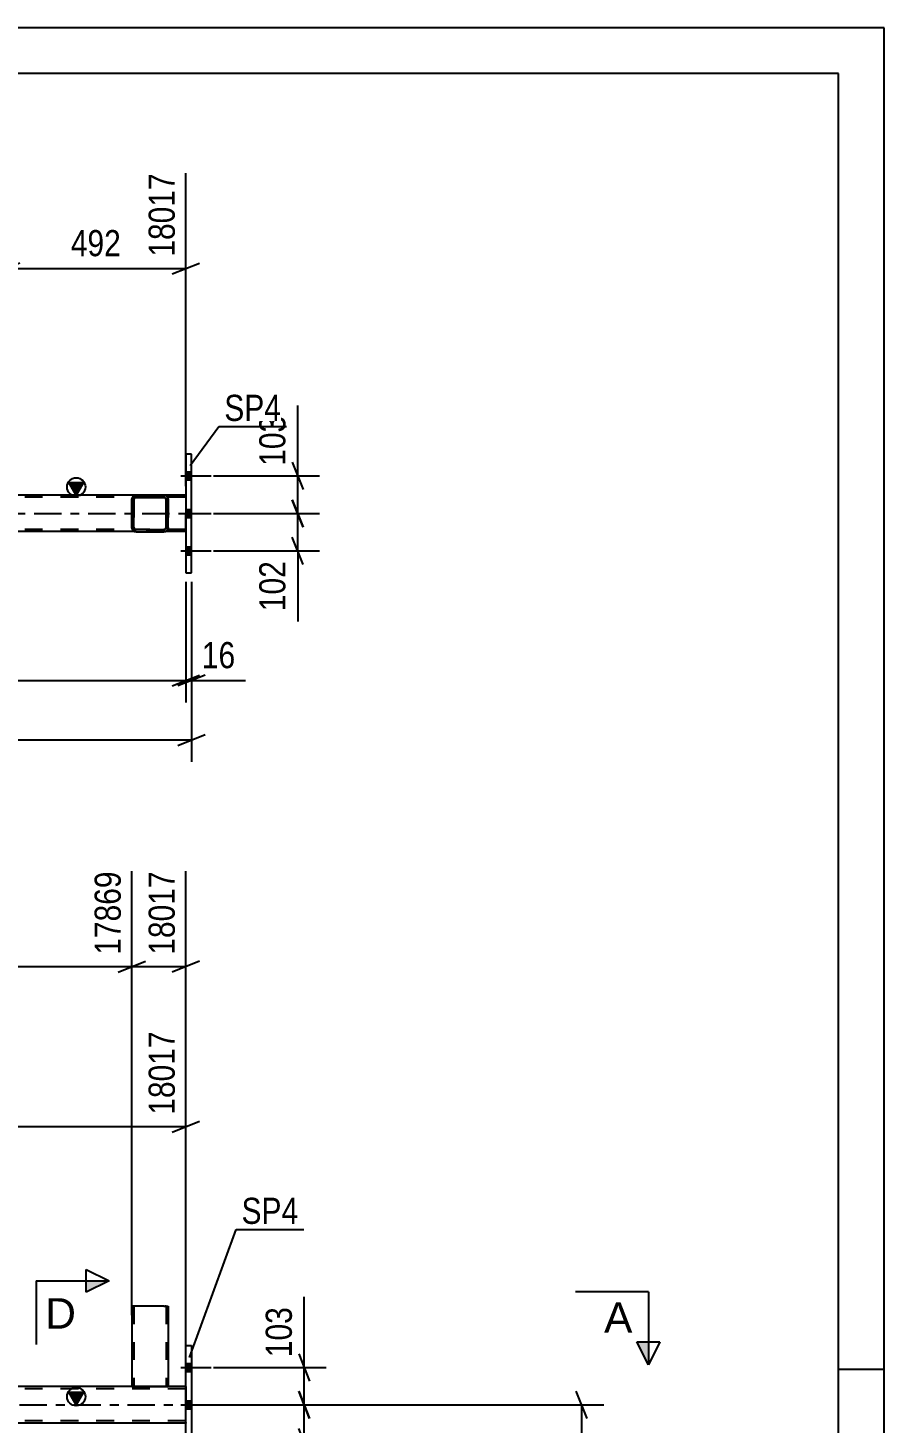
# Model space of a CAD drawing. Header units: millimetres. Extents: x 0 to 3251, y 0 to 594.
# Drawn here: x 747.2 to 841, y 441.1 to 594 of the extents above; entities that cross this region are included whole.
import ezdxf

# ---------------------------------------------------------------- set-up
doc = ezdxf.new("R2010")
doc.units = ezdxf.units.MM
doc.linetypes.add('DXK_LINE_DOT2', pattern=[3.9198, 1.9599, -1.9599])
doc.linetypes.add('DXK_LINE_DOT3', pattern=[5.9187, 2.979, -0.9799, 0.9799, -0.9799])
doc.styles.add('Arial', font='ARIAL.TTF', dxfattribs={"height": 0.2})
doc.styles.add('Arial Narrow', font='ARIALN.TTF', dxfattribs={"height": 0.2})

# ---------------------------------------------------------------- blocks, each defined once
blk = doc.blocks.new('Unknown-247352729-1137')
at = {"color": 5, "linetype": 'Continuous'}
for p, q in [((841, 594), (0, 594)), ((841, 0), (841, 594)), ((836, 589), (5, 589)), ((836, 5), (836, 589)), ((841, 447), (836, 447))]:
    blk.add_line(p, q, dxfattribs=at)
blk = doc.blocks.new('Part-247352729-2437 - 2302')
at = {"linetype": 'Continuous'}
blk.add_hatch(color=2, dxfattribs=at).paths.add_polyline_path([(752.47, 542.81), (751.67, 544.21), (753.27, 544.21)])
at = {"color": 2, "linetype": 'Continuous'}
for p, q in [((752.47, 542.81), (751.67, 544.21)), ((751.67, 544.21), (753.27, 544.21)), ((753.27, 544.21), (752.47, 542.81)), ((764.47, 542.81), (744.78, 542.81)), ((759.03, 538.81), (744.78, 538.81)), ((764.47, 538.81), (762.08, 538.81))]:
    blk.add_line(p, q, dxfattribs=at)
at = {"color": 7, "linetype": 'DXK_LINE_DOT2'}
for p, q in [((764.47, 538.81), (764.47, 542.81)), ((764.47, 542.57), (102.73, 542.57)), ((764.47, 539.05), (102.73, 539.05)), ((762.08, 538.81), (759.03, 538.81))]:
    blk.add_line(p, q, dxfattribs=at)
at = {"color": 7, "linetype": 'DXK_LINE_DOT3'}
blk.add_line((102.73, 540.81), (764.47, 540.81), dxfattribs=at)
at = {"color": 2, "linetype": 'Continuous'}
blk.add_circle((752.47, 543.71), 1, dxfattribs=at)
blk = doc.blocks.new('Part-247352729-2329 - 2302')
at = {"color": 2, "linetype": 'Continuous'}
for p, q in [((765.11, 547.31), (764.47, 547.31)), ((764.47, 547.31), (764.47, 534.31)), ((765.11, 534.31), (765.11, 547.31)), ((764.47, 534.31), (765.11, 534.31))]:
    blk.add_line(p, q, dxfattribs=at)
blk = doc.blocks.new('Bolt-247352729-2407 - 2302')
at = {"linetype": 'Continuous'}
for points in [[(765.11, 544.47), (765.11, 545.35), (764.47, 545.35), (764.47, 544.47)], [(765.11, 544.47), (765.11, 545.35), (764.47, 545.35), (764.47, 544.47)], [(765.11, 544.47), (765.11, 545.35), (764.47, 545.35), (764.47, 544.47)], [(765.11, 540.37), (765.11, 541.25), (764.47, 541.25), (764.47, 540.37)], [(765.11, 540.37), (765.11, 541.25), (764.47, 541.25), (764.47, 540.37)], [(765.11, 536.27), (765.11, 537.15), (764.47, 537.15), (764.47, 536.27)], [(765.11, 536.27), (765.11, 537.15), (764.47, 537.15), (764.47, 536.27)], [(765.11, 536.27), (765.11, 537.15), (764.47, 537.15), (764.47, 536.27)]]:
    blk.add_hatch(color=1, dxfattribs=at).paths.add_polyline_path(points)
at = {"color": 1, "linetype": 'Continuous'}
for p, q in [((763.95, 544.91), (767.27, 544.91)), ((763.95, 544.91), (767.27, 544.91)), ((763.95, 544.91), (767.27, 544.91)), ((764.47, 545.35), (765.11, 545.35)), ((764.47, 545.35), (765.11, 545.35)), ((764.47, 545.35), (765.11, 545.35)), ((764.47, 544.47), (765.11, 544.47)), ((764.47, 544.47), (765.11, 544.47)), ((764.47, 544.47), (765.11, 544.47)), ((764.47, 541.25), (765.11, 541.25)), ((764.47, 541.25), (765.11, 541.25)), ((763.95, 540.81), (767.27, 540.81)), ((763.95, 540.81), (767.27, 540.81)), ((764.47, 540.37), (765.11, 540.37)), ((764.47, 540.37), (765.11, 540.37)), ((763.95, 536.71), (767.27, 536.71)), ((763.95, 536.71), (767.27, 536.71)), ((763.95, 536.71), (767.27, 536.71)), ((764.47, 537.15), (765.11, 537.15)), ((764.47, 537.15), (765.11, 537.15)), ((764.47, 537.15), (765.11, 537.15)), ((764.47, 536.27), (765.11, 536.27)), ((764.47, 536.27), (765.11, 536.27)), ((764.47, 536.27), (765.11, 536.27))]:
    blk.add_line(p, q, dxfattribs=at)
blk = doc.blocks.new('Part-247352729-18290 - 2302')
at = {"color": 2, "linetype": 'Continuous'}
for p, q in [((759.03, 542.8), (758.85, 542.77)), ((759.03, 542.8), (762.07, 542.8)), ((759.03, 542.8), (759.03, 542.8)), ((762.07, 542.8), (762.07, 542.8)), ((762.26, 542.77), (762.07, 542.8)), ((758.59, 542.51), (758.55, 542.32)), ((758.55, 539.28), (758.55, 542.32)), ((758.55, 542.32), (758.55, 542.32)), ((758.79, 542.32), (758.81, 542.42)), ((758.79, 539.28), (758.79, 542.32)), ((758.79, 542.32), (758.79, 542.32)), ((758.81, 542.42), (758.86, 542.49)), ((758.86, 542.49), (758.94, 542.55)), ((758.94, 542.55), (759.03, 542.56)), ((759.03, 542.56), (762.07, 542.56)), ((759.03, 542.56), (759.03, 542.56)), ((762.07, 542.56), (762.07, 542.56)), ((762.07, 542.56), (762.17, 542.55)), ((762.17, 542.55), (762.24, 542.49)), ((762.24, 542.49), (762.3, 542.42)), ((762.3, 542.42), (762.31, 542.32)), ((762.31, 539.28), (762.31, 542.32)), ((762.31, 542.32), (762.31, 542.32)), ((762.55, 542.32), (762.52, 542.51)), ((762.55, 539.28), (762.55, 542.32)), ((762.55, 542.32), (762.55, 542.32)), ((758.55, 539.28), (758.55, 539.28)), ((758.55, 539.28), (758.59, 539.1)), ((758.79, 539.28), (758.79, 539.28)), ((758.81, 539.19), (758.79, 539.28)), ((758.86, 539.12), (758.81, 539.19)), ((758.85, 538.84), (759.03, 538.8)), ((758.94, 539.06), (758.86, 539.12)), ((759.03, 539.04), (758.94, 539.06)), ((759.03, 539.04), (762.07, 539.04)), ((759.03, 539.04), (759.03, 539.04)), ((759.03, 538.8), (762.07, 538.8)), ((759.03, 538.8), (759.03, 538.8)), ((762.17, 539.06), (762.07, 539.04)), ((762.07, 539.04), (762.07, 539.04)), ((762.07, 538.8), (762.26, 538.84)), ((762.07, 538.8), (762.07, 538.8)), ((762.24, 539.12), (762.17, 539.06)), ((762.3, 539.19), (762.24, 539.12)), ((762.31, 539.28), (762.3, 539.19)), ((762.31, 539.28), (762.31, 539.28)), ((762.52, 539.1), (762.55, 539.28)), ((762.55, 539.28), (762.55, 539.28))]:
    blk.add_line(p, q, dxfattribs=at)
at = {"color": 7, "linetype": 'DXK_LINE_DOT2'}
for p, q in [((758.85, 542.77), (759.03, 542.8)), ((759.03, 542.8), (762.07, 542.8)), ((762.07, 542.8), (762.26, 542.77)), ((758.55, 542.32), (758.59, 542.51)), ((758.55, 539.28), (758.55, 542.32)), ((758.59, 542.51), (758.59, 542.51)), ((758.81, 542.42), (758.79, 542.32)), ((758.79, 542.32), (758.79, 539.28)), ((758.86, 542.49), (758.81, 542.42)), ((758.94, 542.55), (758.86, 542.49)), ((759.03, 542.56), (758.94, 542.55)), ((762.07, 542.56), (759.03, 542.56)), ((762.17, 542.55), (762.07, 542.56)), ((762.24, 542.49), (762.17, 542.55)), ((762.29, 542.42), (762.24, 542.49)), ((762.31, 542.32), (762.29, 542.42)), ((762.31, 542.32), (762.31, 539.28)), ((762.52, 542.51), (762.55, 542.32)), ((762.55, 542.32), (762.55, 539.28)), ((758.59, 539.1), (758.55, 539.28)), ((758.55, 539.28), (758.55, 539.28)), ((758.79, 539.28), (758.81, 539.19)), ((758.81, 539.19), (758.86, 539.12)), ((759.03, 538.8), (758.85, 538.84)), ((758.86, 539.12), (758.94, 539.06)), ((758.94, 539.06), (759.03, 539.04)), ((759.03, 539.04), (762.07, 539.04)), ((759.03, 538.8), (762.07, 538.8)), ((762.07, 539.04), (762.17, 539.06)), ((762.26, 538.84), (762.07, 538.8)), ((762.17, 539.06), (762.24, 539.12)), ((762.24, 539.12), (762.29, 539.19)), ((762.29, 539.19), (762.31, 539.28)), ((762.55, 539.28), (762.52, 539.1))]:
    blk.add_line(p, q, dxfattribs=at)
at = {"color": 2, "linetype": 'Continuous'}
for centre, start, end in [((759.03, 542.32), 112.5, 157.5), ((762.07, 542.32), 22.5, 67.5), ((759.03, 539.28), 202.5, 247.5), ((762.07, 539.28), 292.5, 337.5)]:
    blk.add_arc(centre, 0.48, start, end, dxfattribs=at)
at = {"color": 7, "linetype": 'DXK_LINE_DOT2'}
for centre, start, end in [((759.03, 542.32), 112.5, 157.5), ((762.07, 542.32), 22.5, 67.5), ((759.03, 539.28), 202.5, 247.5), ((762.07, 539.28), 292.5, 337.5)]:
    blk.add_arc(centre, 0.48, start, end, dxfattribs=at)
blk = doc.blocks.new('Part-247352729-2882 - 2635')
at = {"linetype": 'Continuous'}
blk.add_hatch(color=2, dxfattribs=at).paths.add_polyline_path([(752.47, 443.14), (751.67, 444.54), (753.27, 444.54)])
at = {"color": 2, "linetype": 'Continuous'}
for p, q in [((762.07, 445.14), (101.13, 445.14)), ((764.47, 445.14), (762.55, 445.14)), ((752.47, 443.14), (751.67, 444.54)), ((751.67, 444.54), (753.27, 444.54)), ((753.27, 444.54), (752.47, 443.14)), ((764.47, 441.14), (710.93, 441.14))]:
    blk.add_line(p, q, dxfattribs=at)
at = {"color": 7, "linetype": 'DXK_LINE_DOT2'}
for p, q in [((764.47, 444.9), (101.13, 444.9)), ((762.55, 445.14), (762.07, 445.14)), ((764.47, 445.14), (764.47, 441.14)), ((764.47, 441.38), (101.13, 441.38))]:
    blk.add_line(p, q, dxfattribs=at)
at = {"color": 7, "linetype": 'DXK_LINE_DOT3'}
blk.add_line((101.13, 443.14), (764.47, 443.14), dxfattribs=at)
at = {"color": 2, "linetype": 'Continuous'}
blk.add_circle((752.47, 444.04), 1, dxfattribs=at)
blk = doc.blocks.new('Part-247352729-2739 - 2635')
at = {"color": 2, "linetype": 'Continuous'}
for p, q in [((764.47, 436.64), (764.47, 449.64)), ((764.47, 449.64), (765.11, 449.64)), ((765.11, 449.64), (765.11, 436.64)), ((765.11, 436.64), (764.47, 436.64))]:
    blk.add_line(p, q, dxfattribs=at)
blk = doc.blocks.new('Bolt-247352729-2816 - 2635')
at = {"linetype": 'Continuous'}
for points in [[(765.11, 446.8), (765.11, 447.68), (764.47, 447.68), (764.47, 446.8)], [(765.11, 446.8), (765.11, 447.68), (764.47, 447.68), (764.47, 446.8)], [(765.11, 446.8), (765.11, 447.68), (764.47, 447.68), (764.47, 446.8)], [(765.11, 442.7), (765.11, 443.58), (764.47, 443.58), (764.47, 442.7)], [(765.11, 442.7), (765.11, 443.58), (764.47, 443.58), (764.47, 442.7)], [(765.11, 438.6), (765.11, 439.48), (764.47, 439.48), (764.47, 438.6)], [(765.11, 438.6), (765.11, 439.48), (764.47, 439.48), (764.47, 438.6)], [(765.11, 438.6), (765.11, 439.48), (764.47, 439.48), (764.47, 438.6)]]:
    blk.add_hatch(color=1, dxfattribs=at).paths.add_polyline_path(points)
at = {"color": 1, "linetype": 'Continuous'}
for p, q in [((763.95, 447.24), (767.27, 447.24)), ((763.95, 447.24), (767.27, 447.24)), ((763.95, 447.24), (767.27, 447.24)), ((764.47, 447.68), (765.11, 447.68)), ((764.47, 447.68), (765.11, 447.68)), ((764.47, 447.68), (765.11, 447.68)), ((764.47, 446.8), (765.11, 446.8)), ((764.47, 446.8), (765.11, 446.8)), ((764.47, 446.8), (765.11, 446.8)), ((764.47, 443.58), (765.11, 443.58)), ((764.47, 443.58), (765.11, 443.58)), ((763.95, 443.14), (767.27, 443.14)), ((763.95, 443.14), (767.27, 443.14)), ((764.47, 442.7), (765.11, 442.7)), ((764.47, 442.7), (765.11, 442.7)), ((763.95, 439.04), (767.27, 439.04)), ((763.95, 439.04), (767.27, 439.04)), ((763.95, 439.04), (767.27, 439.04)), ((764.47, 439.48), (765.11, 439.48)), ((764.47, 439.48), (765.11, 439.48)), ((764.47, 439.48), (765.11, 439.48)), ((764.47, 438.6), (765.11, 438.6)), ((764.47, 438.6), (765.11, 438.6)), ((764.47, 438.6), (765.11, 438.6))]:
    blk.add_line(p, q, dxfattribs=at)
blk = doc.blocks.new('Part-247352729-18664 - 2635')
at = {"color": 2, "linetype": 'Continuous'}
for p, q in [((758.55, 453.94), (758.55, 445.14)), ((762.07, 453.94), (758.55, 453.94)), ((762.07, 453.94), (762.55, 453.94)), ((762.55, 453.94), (762.55, 445.14)), ((758.55, 445.14), (762.52, 445.14)), ((762.55, 445.14), (762.52, 445.14))]:
    blk.add_line(p, q, dxfattribs=at)
at = {"color": 7, "linetype": 'DXK_LINE_DOT2'}
for p, q in [((758.79, 453.94), (758.79, 445.14)), ((762.31, 453.94), (762.17, 453.94)), ((762.24, 453.94), (762.26, 453.94)), ((762.26, 453.94), (762.3, 453.94)), ((762.3, 453.94), (762.31, 453.94)), ((762.31, 453.94), (762.31, 445.14)), ((762.29, 445.14), (762.31, 445.14))]:
    blk.add_line(p, q, dxfattribs=at)
blk = doc.blocks.new('StraightDimension-247352729-2516 - 2302')
at = {"color": 7, "linetype": 'Continuous'}
for p, q in [((764.47, 533.31), (764.47, 520.1)), ((762.97, 521.9), (765.97, 523.1)), ((65.61, 522.5), (764.47, 522.5))]:
    blk.add_line(p, q, dxfattribs=at)
blk = doc.blocks.new('StraightDimension-247352729-32134 - 2302')
at = {"color": 7, "linetype": 'Continuous'}
for p, q in [((776.14, 546.41), (777.34, 543.41)), ((767.51, 544.91), (779.14, 544.91)), ((776.74, 540.8), (776.74, 544.91)), ((777.34, 539.3), (776.14, 542.3)), ((767.51, 540.8), (779.14, 540.8))]:
    blk.add_line(p, q, dxfattribs=at)
at = {"color": 0}
blk.add_wipeout([(775.99, 552.12), (771.79, 552.12), (771.79, 545.43), (775.99, 545.43)], dxfattribs=at)
at = {"color": 7, "linetype": 'Continuous'}
blk.add_line((776.74, 544.91), (776.74, 552.64), dxfattribs=at)
blk.add_line((776.74, 544.91), (776.74, 552.64), dxfattribs=at)
at = {"color": 3, "style": 'Arial Narrow'}
blk.add_text('103', height=2.863, rotation=90.0002, dxfattribs=at).set_placement((775.39, 546.03))
blk = doc.blocks.new('StraightDimension-247352729-2526 - 2302')
at = {"color": 7, "linetype": 'Continuous'}
for p, q in [((764.47, 533.31), (764.47, 520.1)), ((765.11, 533.31), (765.11, 520.1)), ((762.97, 521.9), (765.97, 523.1)), ((766.61, 523.1), (763.61, 521.9)), ((764.47, 522.5), (765.11, 522.5))]:
    blk.add_line(p, q, dxfattribs=at)
at = {"color": 0}
blk.add_wipeout([(770.5, 523.25), (770.5, 527.45), (765.64, 527.45), (765.64, 523.25)], dxfattribs=at)
at = {"color": 7, "linetype": 'Continuous'}
blk.add_line((765.11, 522.5), (771.02, 522.5), dxfattribs=at)
blk.add_line((765.11, 522.5), (771.02, 522.5), dxfattribs=at)
at = {"color": 3, "style": 'Arial Narrow'}
blk.add_text('16', height=2.863, dxfattribs=at).set_placement((766.24, 523.85))
blk = doc.blocks.new('StraightDimension-247352729-31379 - 2302')
at = {"color": 7, "linetype": 'Continuous'}
for p, q in [((744.78, 543.81), (744.78, 582.58)), ((764.47, 543.81), (764.47, 578.08)), ((746.28, 568.24), (743.28, 567.04)), ((744.78, 567.64), (764.47, 567.64)), ((762.97, 567.04), (765.97, 568.24))]:
    blk.add_line(p, q, dxfattribs=at)
at = {"color": 0, "linetype": 'Continuous'}
blk.add_wipeout([(763.87, 578.68), (759.67, 578.68), (759.67, 568.34), (763.87, 568.34)], dxfattribs=at)
at = {"color": 0}
blk.add_wipeout([(757.97, 568.39), (757.97, 572.59), (751.28, 572.59), (751.28, 568.39)], dxfattribs=at)
at = {"color": 3, "linetype": 'Continuous', "style": 'Arial Narrow'}
blk.add_text('18017', height=2.863, rotation=90.0002, dxfattribs=at).set_placement((763.27, 568.94))
at = {"color": 3, "style": 'Arial Narrow'}
blk.add_text('492', height=2.863, dxfattribs=at).set_placement((751.88, 568.99))
blk = doc.blocks.new('StraightDimension-247352729-32135 - 2302')
at = {"color": 7, "linetype": 'Continuous'}
for p, q in [((776.14, 542.3), (777.34, 539.3)), ((767.51, 540.8), (779.14, 540.8)), ((776.74, 536.71), (776.74, 540.8)), ((777.34, 535.21), (776.14, 538.21)), ((767.51, 536.71), (779.14, 536.71))]:
    blk.add_line(p, q, dxfattribs=at)
at = {"color": 0}
blk.add_wipeout([(775.99, 536.18), (771.79, 536.18), (771.79, 529.5), (775.99, 529.5)], dxfattribs=at)
at = {"color": 7, "linetype": 'Continuous'}
blk.add_line((776.74, 536.71), (776.74, 528.97), dxfattribs=at)
blk.add_line((776.74, 536.71), (776.74, 528.97), dxfattribs=at)
at = {"color": 3, "style": 'Arial Narrow'}
blk.add_text('102', height=2.863, rotation=90.0002, dxfattribs=at).set_placement((775.39, 530.1))
blk = doc.blocks.new('StraightDimension-247352729-32226 - 2302')
at = {"color": 7, "linetype": 'Continuous'}
for p, q in [((765.11, 533.31), (765.11, 513.59)), ((64.97, 515.99), (765.11, 515.99)), ((763.61, 515.39), (766.61, 516.59))]:
    blk.add_line(p, q, dxfattribs=at)
blk = doc.blocks.new('StraightDimension-247352729-3896 - 2635')
at = {"color": 7, "linetype": 'Continuous'}
for p, q in [((808.47, 441.64), (807.27, 444.64)), ((766.11, 443.14), (810.27, 443.14)), ((807.87, 317.28), (807.87, 443.14)), ((807.27, 318.78), (808.47, 315.78)), ((787.73, 317.28), (810.27, 317.28))]:
    blk.add_line(p, q, dxfattribs=at)
at = {"color": 0}
blk.add_wipeout([(807.12, 384.47), (802.92, 384.47), (802.92, 375.96), (807.12, 375.96)], dxfattribs=at)
at = {"color": 3, "style": 'Arial Narrow'}
blk.add_text('3147', height=2.863, rotation=90.0002, dxfattribs=at).set_placement((806.52, 376.56))
blk = doc.blocks.new('StraightDimension-247352729-32657 - 2635')
at = {"color": 7, "linetype": 'Continuous'}
for p, q in [((776.85, 444.64), (778.05, 441.64)), ((767.07, 443.14), (779.85, 443.14)), ((777.45, 439.04), (777.45, 443.14)), ((778.05, 437.54), (776.85, 440.54)), ((767.51, 439.04), (779.85, 439.04))]:
    blk.add_line(p, q, dxfattribs=at)
at = {"color": 0}
blk.add_wipeout([(776.7, 438.52), (772.5, 438.52), (772.5, 431.83), (776.7, 431.83)], dxfattribs=at)
at = {"color": 7, "linetype": 'Continuous'}
blk.add_line((777.45, 439.04), (777.45, 431.31), dxfattribs=at)
blk.add_line((777.45, 439.04), (777.45, 431.31), dxfattribs=at)
at = {"color": 3, "style": 'Arial Narrow'}
blk.add_text('102', height=2.863, rotation=90.0002, dxfattribs=at).set_placement((776.1, 432.43))
blk = doc.blocks.new('StraightDimension-247352729-32656 - 2635')
at = {"color": 7, "linetype": 'Continuous'}
for p, q in [((776.85, 448.74), (778.05, 445.74)), ((767.51, 447.24), (779.85, 447.24)), ((777.45, 443.14), (777.45, 447.24)), ((778.05, 441.64), (776.85, 444.64)), ((767.07, 443.14), (779.85, 443.14))]:
    blk.add_line(p, q, dxfattribs=at)
at = {"color": 0}
blk.add_wipeout([(776.7, 454.45), (772.5, 454.45), (772.5, 447.77), (776.7, 447.77)], dxfattribs=at)
at = {"color": 7, "linetype": 'Continuous'}
blk.add_line((777.45, 447.24), (777.45, 454.98), dxfattribs=at)
blk.add_line((777.45, 447.24), (777.45, 454.98), dxfattribs=at)
at = {"color": 3, "style": 'Arial Narrow'}
blk.add_text('103', height=2.863, rotation=90.0002, dxfattribs=at).set_placement((776.1, 448.37))
blk = doc.blocks.new('StraightDimension-247352729-33982 - 2635')
at = {"color": 7, "linetype": 'Continuous'}
for p, q in [((758.55, 452.96), (758.55, 501.6)), ((764.47, 446.14), (764.47, 501.6)), ((757.05, 490.56), (760.05, 491.76)), ((758.55, 491.16), (764.47, 491.16)), ((765.97, 491.76), (762.97, 490.56))]:
    blk.add_line(p, q, dxfattribs=at)
at = {"color": 0, "linetype": 'Continuous'}
blk.add_wipeout([(763.87, 502.2), (759.67, 502.2), (759.67, 491.86), (763.87, 491.86)], dxfattribs=at)
at = {"color": 3, "linetype": 'Continuous', "style": 'Arial Narrow'}
blk.add_text('18017', height=2.863, rotation=90.0002, dxfattribs=at).set_placement((763.27, 492.46))
blk = doc.blocks.new('StraightDimension-247352729-33983 - 2635')
at = {"color": 7, "linetype": 'Continuous'}
for p, q in [((736.58, 452.32), (736.58, 501.6)), ((758.55, 452.96), (758.55, 501.6)), ((738.08, 491.76), (735.08, 490.56)), ((736.58, 491.16), (758.55, 491.16)), ((757.05, 490.56), (760.05, 491.76))]:
    blk.add_line(p, q, dxfattribs=at)
at = {"color": 0, "linetype": 'Continuous'}
blk.add_wipeout([(757.95, 502.2), (753.75, 502.2), (753.75, 491.86), (757.95, 491.86)], dxfattribs=at)
at = {"color": 3, "linetype": 'Continuous', "style": 'Arial Narrow'}
blk.add_text('17869', height=2.863, rotation=90.0002, dxfattribs=at).set_placement((757.35, 492.46))
blk = doc.blocks.new('StraightDimension-247352729-34468 - 2635')
at = {"color": 7, "linetype": 'Continuous'}
for p, q in [((710.93, 442.14), (710.93, 488.57)), ((764.47, 446.14), (764.47, 484.07)), ((712.43, 474.23), (709.43, 473.03)), ((762.97, 473.03), (765.97, 474.23)), ((710.93, 473.63), (764.47, 473.63))]:
    blk.add_line(p, q, dxfattribs=at)
at = {"color": 0, "linetype": 'Continuous'}
blk.add_wipeout([(763.87, 484.67), (759.67, 484.67), (759.67, 474.33), (763.87, 474.33)], dxfattribs=at)
at = {"color": 0}
blk.add_wipeout([(741.96, 474.38), (741.96, 478.58), (733.44, 478.58), (733.44, 474.38)], dxfattribs=at)
at = {"color": 3, "linetype": 'Continuous', "style": 'Arial Narrow'}
blk.add_text('18017', height=2.863, rotation=90.0002, dxfattribs=at).set_placement((763.27, 474.93))
at = {"color": 3, "style": 'Arial Narrow'}
blk.add_text('1339', height=2.863, dxfattribs=at).set_placement((734.04, 474.98))
blk = doc.blocks.new('Mark-247352729-2325 - 2302')
at = {"color": 0}
blk.add_wipeout([(774.91, 550.94), (774.91, 553.94), (768.7, 553.94), (768.7, 550.94)], dxfattribs=at)
blk.add_wipeout([(774.91, 550.94), (774.91, 553.94), (768.7, 553.94), (768.7, 550.94)], dxfattribs=at)
at = {"color": 30, "linetype": 'Continuous'}
for p, q in [((764.94, 546.05), (768.1, 550.34)), ((768.1, 550.34), (775.51, 550.34))]:
    blk.add_line(p, q, dxfattribs=at)
at = {"color": 3, "style": 'Arial Narrow'}
blk.add_text('SP4', height=2.863, dxfattribs=at).set_placement((768.7, 550.94))
blk = doc.blocks.new('Mark-247352729-2735 - 2635')
at = {"color": 0}
blk.add_wipeout([(776.8, 462.97), (776.8, 465.97), (770.59, 465.97), (770.59, 462.97)], dxfattribs=at)
blk.add_wipeout([(776.8, 462.97), (776.8, 465.97), (770.59, 465.97), (770.59, 462.97)], dxfattribs=at)
at = {"color": 30, "linetype": 'Continuous'}
for p, q in [((764.88, 448.33), (769.99, 462.37)), ((769.99, 462.37), (777.4, 462.37))]:
    blk.add_line(p, q, dxfattribs=at)
at = {"color": 3, "style": 'Arial Narrow'}
blk.add_text('SP4', height=2.863, dxfattribs=at).set_placement((770.59, 462.97))
blk = doc.blocks.new('SectionMark-247352729-3975 - 2635')
at = {"linetype": 'Continuous'}
for points in [[(753.57, 455.49), (753.57, 456.74), (756.07, 456.74)], [(753.57, 430.46), (753.57, 431.71), (756.07, 430.46)]]:
    blk.add_hatch(color=6, dxfattribs=at).paths.add_polyline_path(points)
at = {"color": 6, "linetype": 'Continuous'}
for p, q in [((753.57, 455.49), (753.57, 457.99)), ((753.57, 457.99), (756.07, 456.74)), ((748.07, 456.74), (748.07, 449.74)), ((748.07, 456.74), (756.07, 456.74)), ((756.07, 456.74), (753.57, 455.49)), ((748.07, 430.46), (748.07, 437.46)), ((756.07, 430.46), (753.57, 431.71)), ((753.57, 431.71), (753.57, 429.21)), ((748.07, 430.46), (756.07, 430.46)), ((756.07, 430.46), (753.57, 429.21))]:
    blk.add_line(p, q, dxfattribs=at)
at = {"color": 0, "linetype": 'Continuous'}
for points in [[(752.44, 451.49), (752.44, 454.99), (749.07, 454.99), (749.07, 451.49)], [(752.44, 432.21), (752.44, 435.71), (749.07, 435.71), (749.07, 432.21)]]:
    blk.add_wipeout(points, dxfattribs=at)
at = {"color": 3, "linetype": 'Continuous', "style": 'Arial'}
for p in [(749.07, 451.49), (749.07, 432.21)]:
    blk.add_text('D', height=3.34, dxfattribs=at).set_placement(p)
blk = doc.blocks.new('SectionMark-247352729-3979 - 2635')
at = {"linetype": 'Continuous'}
blk.add_hatch(color=6, dxfattribs=at).paths.add_polyline_path([(813.92, 450.04), (815.17, 450.04), (815.17, 447.54)])
at = {"color": 6, "linetype": 'Continuous'}
for p, q in [((815.17, 455.54), (807.17, 455.54)), ((815.17, 455.54), (815.17, 447.54)), ((813.92, 450.04), (816.42, 450.04)), ((815.17, 447.54), (813.92, 450.04)), ((816.42, 450.04), (815.17, 447.54))]:
    blk.add_line(p, q, dxfattribs=at)
at = {"color": 0, "linetype": 'Continuous'}
blk.add_wipeout([(813.42, 451.04), (813.42, 454.54), (810.31, 454.54), (810.31, 451.04)], dxfattribs=at)
at = {"color": 3, "linetype": 'Continuous', "style": 'Arial'}
blk.add_text('A', height=3.34, dxfattribs=at).set_placement((810.31, 451.04))

msp = doc.modelspace()

# ---------------------------------------------------------------- block references
for name in ['Unknown-247352729-1137', 'Part-247352729-2329 - 2302', 'Part-247352729-2437 - 2302', 'Bolt-247352729-2407 - 2302', 'Part-247352729-18290 - 2302', 'Part-247352729-18664 - 2635', 'Part-247352729-2739 - 2635', 'Bolt-247352729-2816 - 2635', 'Part-247352729-2882 - 2635']:
    msp.add_blockref(name, (0, 0))

# ---------------------------------------------------------------- next in the draw order: block references
for name in ['StraightDimension-247352729-31379 - 2302', 'StraightDimension-247352729-32134 - 2302', 'StraightDimension-247352729-2516 - 2302', 'StraightDimension-247352729-33982 - 2635', 'StraightDimension-247352729-3896 - 2635']:
    msp.add_blockref(name, (0, 0))

# ---------------------------------------------------------------- next in the draw order: block references
for name in ['Mark-247352729-2325 - 2302', 'StraightDimension-247352729-2526 - 2302', 'StraightDimension-247352729-33983 - 2635', 'StraightDimension-247352729-32657 - 2635']:
    msp.add_blockref(name, (0, 0))

# ---------------------------------------------------------------- next in the draw order: block references
for name in ['StraightDimension-247352729-32135 - 2302', 'StraightDimension-247352729-32226 - 2302', 'StraightDimension-247352729-34468 - 2635', 'StraightDimension-247352729-32656 - 2635']:
    msp.add_blockref(name, (0, 0))

# ---------------------------------------------------------------- next in the draw order: block references
for name in ['Mark-247352729-2735 - 2635', 'SectionMark-247352729-3975 - 2635']:
    msp.add_blockref(name, (0, 0))

# ---------------------------------------------------------------- next in the draw order: block references
msp.add_blockref('SectionMark-247352729-3979 - 2635', (0, 0))

doc.saveas('drawing.dxf')
